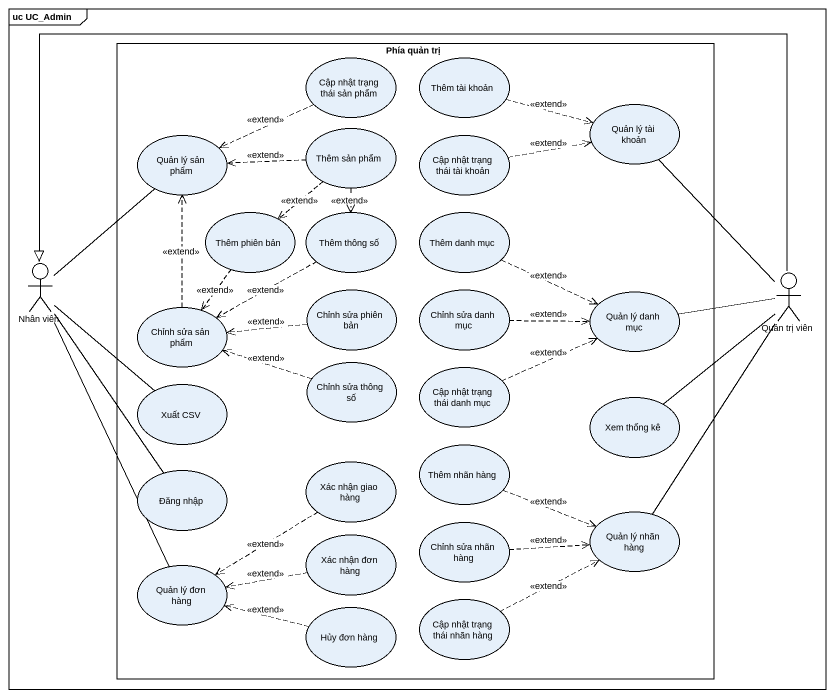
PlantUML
@startuml
mainframe uc UC_Admin
rectangle "Phía quản trị" as Phía_quản_trị {
  usecase "Cập nhật trạng thái sản phẩm" as Cập_nhật_trạng_thái_sản_phẩm
  usecase "Thêm tài khoản" as Thêm_tài_khoản
  usecase "Quản lý tài khoản" as Quản_lý_tài_khoản
  usecase "Quản lý sản phẩm" as Quản_lý_sản_phẩm
  usecase "Thêm sản phẩm" as Thêm_sản_phẩm
  usecase "Cập nhật trạng thái tài khoản" as Cập_nhật_trạng_thái_tài
  usecase "Thêm phiên bản" as Thêm_phiên_bản
  usecase "Thêm thông số" as Thêm_thông_số
  usecase "Thêm danh mục" as Thêm_danh_mục
  usecase "Chỉnh sửa sản phẩm" as Chỉnh_sửa_sản_phẩm
  usecase "Chỉnh sửa phiên bản" as Chỉnh_sửa_phiên_bản
  usecase "Chỉnh sửa danh mục" as Chỉnh_sửa_danh_mục
  usecase "Quản lý danh mục" as Quản_lý_danh_mục
  usecase "Xuất CSV" as Xuất_CSV
  usecase "Chỉnh sửa thông số" as Chỉnh_sửa_thông_số
  usecase "Cập nhật trạng thái danh mục" as Cập_nhật_trạng_thái_danh_mục
  usecase "Xem thống kê" as Xem_thống_kê
  usecase "Đăng nhập" as Đăng_nhập
  usecase "Xác nhận giao hàng" as Xác_nhận_giao_hàng
  usecase "Thêm nhãn hàng" as Thêm_nhãn_hàng
  usecase "Xác nhận đơn hàng" as Xác_nhận_đơn_hàng
  usecase "Chỉnh sửa nhãn hàng" as Chỉnh_sửa_nhãn_hàng
  usecase "Quản lý nhãn hàng" as Quản_lý_nhãn_hàng
  usecase "Quản lý đơn hàng" as Quản_lý_đơn_hàng
  usecase "Hủy đơn hàng" as Hủy_đơn_hàng
  usecase "Cập nhật trạng thái nhãn hàng" as Cập_nhật_trạng_thái_nhãn
}
actor "Nhân viên" as Nhân_viên
actor "Quản trị viên" as Quản_trị_viên
Cập_nhật_trạng_thái_sản_phẩm .left.> Quản_lý_sản_phẩm : <<extend>>
Thêm_tài_khoản .right.> Quản_lý_tài_khoản : <<extend>>
Thêm_sản_phẩm .left.> Quản_lý_sản_phẩm : <<extend>>
Thêm_sản_phẩm ..> Thêm_phiên_bản : <<extend>>
Thêm_sản_phẩm ..> Thêm_thông_số : <<extend>>
Cập_nhật_trạng_thái_tài .right.> Quản_lý_tài_khoản : <<extend>>
Thêm_phiên_bản ..> Chỉnh_sửa_sản_phẩm : <<extend>>
Thêm_thông_số .left.> Chỉnh_sửa_sản_phẩm : <<extend>>
Thêm_danh_mục .right.> Quản_lý_danh_mục : <<extend>>
Nhân_viên -up- Quản_lý_sản_phẩm
Nhân_viên -- Xuất_CSV
Nhân_viên -- Đăng_nhập
Nhân_viên -- Quản_lý_đơn_hàng
Quản_trị_viên -up- Quản_lý_tài_khoản
Quản_trị_viên -left-|> Nhân_viên
Quản_trị_viên -left- Quản_lý_danh_mục
Quản_trị_viên -- Xem_thống_kê
Quản_trị_viên -- Quản_lý_nhãn_hàng
Chỉnh_sửa_sản_phẩm .up.> Quản_lý_sản_phẩm : <<extend>>
Chỉnh_sửa_phiên_bản .left.> Chỉnh_sửa_sản_phẩm : <<extend>>
Chỉnh_sửa_danh_mục .right.> Quản_lý_danh_mục : <<extend>>
Chỉnh_sửa_thông_số .left.> Chỉnh_sửa_sản_phẩm : <<extend>>
Cập_nhật_trạng_thái_danh_mục .right.> Quản_lý_danh_mục : <<extend>>
Xác_nhận_giao_hàng ..> Quản_lý_đơn_hàng : <<extend>>
Thêm_nhãn_hàng .right.> Quản_lý_nhãn_hàng : <<extend>>
Xác_nhận_đơn_hàng .left.> Quản_lý_đơn_hàng : <<extend>>
Chỉnh_sửa_nhãn_hàng .right.> Quản_lý_nhãn_hàng : <<extend>>
Hủy_đơn_hàng .left.> Quản_lý_đơn_hàng : <<extend>>
Cập_nhật_trạng_thái_nhãn .right.> Quản_lý_nhãn_hàng : <<extend>>
@enduml
